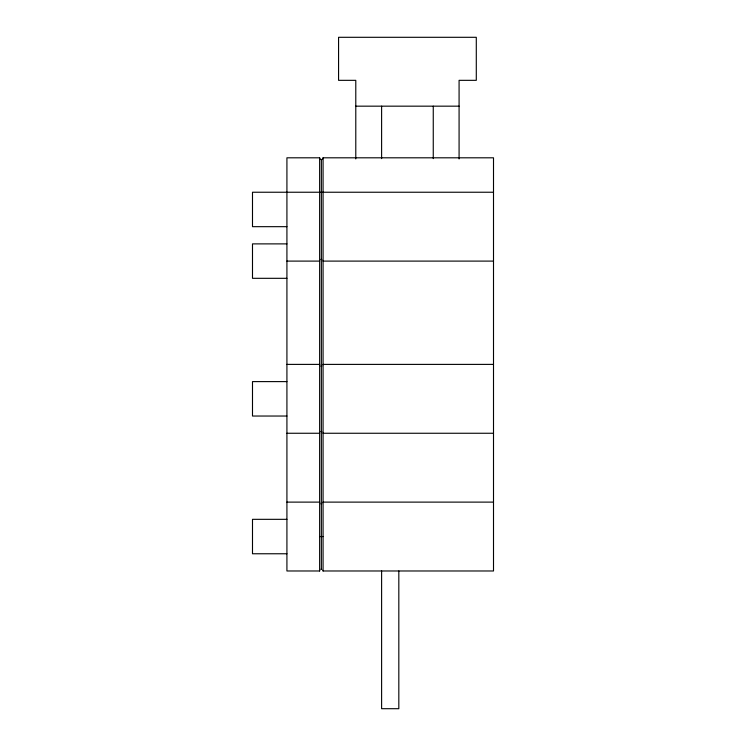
<?xml version="1.0" encoding="UTF-8"?>
<svg xmlns="http://www.w3.org/2000/svg" width="746" height="746" viewBox="0 0 746 746"><rect width="100%" height="100%" fill="white"/><g stroke="black" fill="none" stroke-linecap="round" stroke-linejoin="round"><path stroke-width="1.12" d="M355.786 106.165L459.079 106.165M321.358 569.254L321.358 159.541A1.725 1.725 0 0 1 319.633 157.807L286.921 157.807L286.921 570.979L319.633 570.979A3.394 2.397 0 0 1 319.689 570.559M321.358 159.532A1.725 1.725 0 0 0 323.074 157.807L493.507 157.807L493.507 570.979L323.074 570.979A3.394 2.397 0 0 0 323.027 570.559M493.507 192.235L252.493 192.235L252.493 226.672L286.921 226.672M286.921 243.886L252.493 243.886L252.493 278.314L286.921 278.314M286.921 261.1L319.633 261.1A3.394 2.397 0 0 1 319.689 260.68M493.507 261.1L323.074 261.1A3.394 2.397 0 0 0 323.027 260.68M286.921 364.393L319.633 364.393A3.394 2.397 0 0 0 319.689 364.813M493.507 364.393L323.074 364.393A3.394 2.397 0 0 1 323.027 364.813M286.921 381.607L252.493 381.607L252.493 416.035L286.921 416.035M286.921 433.258L319.633 433.258A3.394 2.397 0 0 1 319.689 432.829M493.507 433.258L323.074 433.258A3.394 2.397 0 0 0 323.027 432.829M286.921 502.114L319.633 502.114A3.394 2.397 0 0 0 319.689 502.534M493.507 502.114L323.074 502.114A3.394 2.397 0 0 1 323.027 502.534M286.921 519.328L252.493 519.328L252.493 553.765L286.921 553.765M319.642 536.542L323.065 536.542M459.079 158.954L459.079 80.335L476.293 80.335L476.293 37.3L338.572 37.3L338.572 80.335L355.786 80.335L355.786 158.954M433.258 106.165L433.258 158.618M398.821 570.979L398.821 708.7L381.607 708.7L381.607 570.979M381.607 106.165L381.607 158.618M323.074 157.816L323.074 570.979M319.633 157.816L319.633 570.979M320.911 503.802A1.837 1.296 0 0 0 321.33 503.904A1.837 1.296 0 0 0 321.796 503.802M320.911 431.561A1.837 1.296 0 0 1 321.33 431.468A1.837 1.296 0 0 1 321.796 431.561M320.911 366.081A1.837 1.296 0 0 0 321.33 366.183A1.837 1.296 0 0 0 321.796 366.081M320.911 259.412A1.837 1.296 0 0 1 321.33 259.31A1.837 1.296 0 0 1 321.796 259.412M320.911 569.291A1.837 1.296 0 0 1 321.33 569.189A1.837 1.296 0 0 1 321.796 569.291"/></g></svg>
